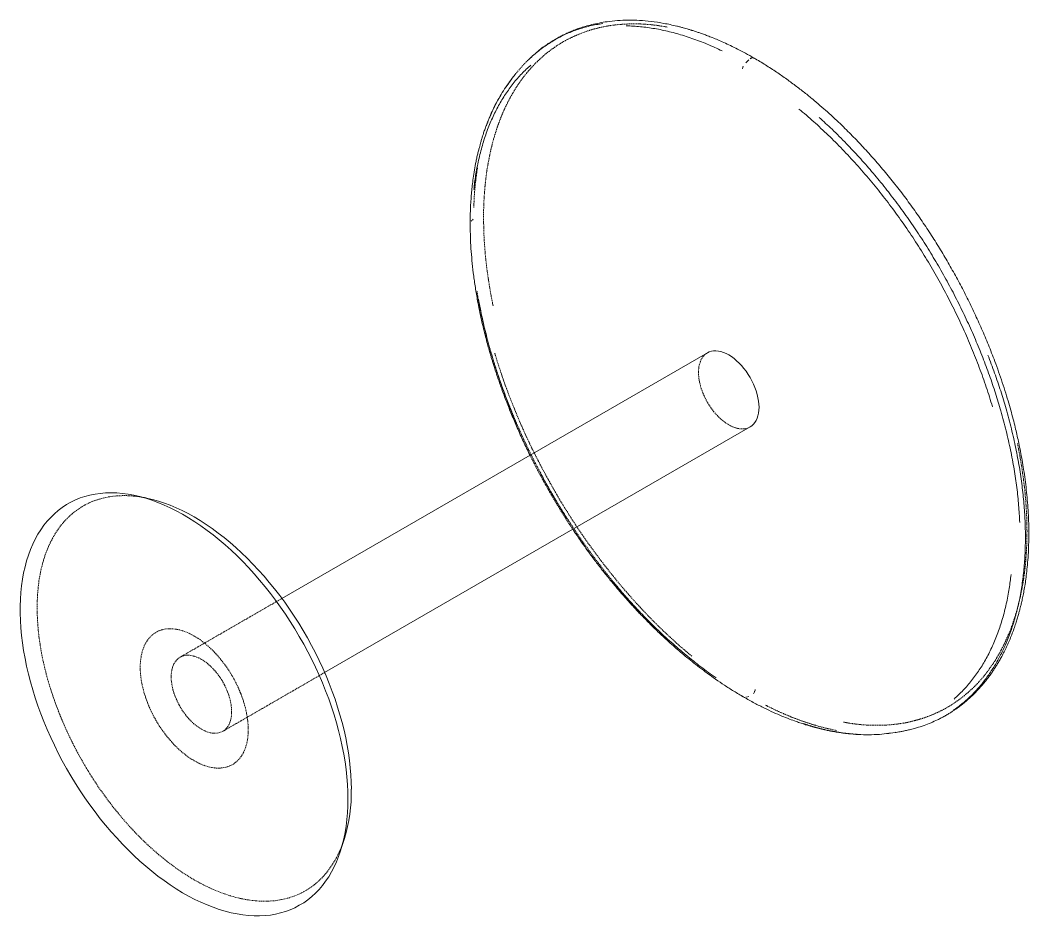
# Model space of a CAD drawing. Header units: millimetres. Extents: x 2373 to 7923, y 1512 to 7166.
# Drawn here: x 6835 to 7923, y 6200 to 7166 of the extents above; entities that cross this region are included whole.
import ezdxf

# ---------------------------------------------------------------- set-up
doc = ezdxf.new("R2010")
doc.units = ezdxf.units.MM
doc.linetypes.add('HIDDEN', pattern=[1.905, 1.27, -0.635])

msp = doc.modelspace()

# ---------------------------------------------------------------- linework, layer by layer
at = {"color": 8, "linetype": 'Continuous', "lineweight": 15}
msp.add_line((7620.7, 7123.7), (7617.5, 7120.6), dxfattribs=at)
at = {"color": 7, "linetype": 'Continuous', "lineweight": 15}
for p, q in [((7368.5, 7107.9), (7365.4, 7103.8)), ((7368.6, 7107.8), (7369, 7108.5)), ((7365.4, 7103.8), (7365.3, 7103.7)), ((7575.8, 6807.6), (7116.9, 6542.6)), ((7163, 6462.7), (7622, 6727.6)), ((6972.4, 6650.6), (6959.2, 6653.5)), ((7773.3, 6397.2), (7778.4, 6397.9)), ((7773.2, 6397.3), (7771.6, 6397.1)), ((7771.6, 6397), (7773.3, 6397.2)), ((7180.2, 6270.7), (7184.3, 6283.5))]:
    msp.add_line(p, q, dxfattribs=at)
at = {"color": 7, "linetype": 'HIDDEN', "lineweight": 0}
for p, q in [((7365, 7103.2), (7358.7, 7094.5)), ((7323.2, 6951.8), (7321.2, 6949.5)), ((7116.9, 6542.6), (7007, 6479.2)), ((7053.2, 6399.3), (7163, 6462.7)), ((7616.7, 6436), (7615.7, 6435.9)), ((7617.6, 6436.1), (7620.6, 6436.7)), ((7778.3, 6398.1), (7778.5, 6398.1)), ((7778.5, 6398.1), (7779.2, 6398.2)), ((7771.4, 6397.1), (7769.4, 6396.8))]:
    msp.add_line(p, q, dxfattribs=at)
at = {"color": 7, "linetype": 'HIDDEN', "lineweight": 0, "flags": 128}
for points in [[(7575.8, 6807.6), (7575.8, 6807.6), (7573.9, 6806.3), (7572.2, 6804.7), (7570.7, 6802.8), (7569.3, 6800.6), (7568.3, 6798.2), (7567.4, 6795.6), (7566.8, 6792.7), (7566.4, 6789.7), (7566.3, 6786.4)], [(7566.3, 6786.4), (7566.4, 6783.1), (7566.8, 6779.6), (7567.4, 6776.1), (7568.3, 6772.4), (7569.3, 6768.8), (7570.7, 6765.1), (7572.2, 6761.4), (7573.9, 6757.8), (7575.8, 6754.3), (7577.9, 6750.9), (7580.2, 6747.5), (7582.6, 6744.4), (7585.1, 6741.4), (7587.8, 6738.6), (7590.5, 6736.1), (7593.3, 6733.8), (7596.1, 6731.7), (7598.9, 6729.9), (7601.8, 6728.4), (7604.6, 6727.2), (7607.4, 6726.3), (7610.1, 6725.8), (7612.7, 6725.5), (7615.2, 6725.6), (7617.6, 6725.9), (7619.9, 6726.6), (7622, 6727.6)], [(6972.4, 6650.6), (6971.2, 6650.9), (6965.1, 6652), (6959, 6652.9), (6953, 6653.4), (6947.1, 6653.6), (6941.4, 6653.4), (6935.7, 6653), (6930.2, 6652.2), (6924.8, 6651.1), (6919.6, 6649.7), (6914.5, 6648), (6909.6, 6646), (6904.8, 6643.6), (6900.2, 6641), (6895.8, 6638), (6891.6, 6634.8), (6887.6, 6631.2), (6883.7, 6627.4), (6880.1, 6623.3), (6876.7, 6618.9), (6873.5, 6614.2), (6870.5, 6609.3), (6867.7, 6604.1), (6865.1, 6598.7), (6862.8, 6593), (6860.8, 6587.1), (6858.9, 6581), (6857.3, 6574.6), (6856, 6568.1), (6854.8, 6561.3), (6854, 6554.4), (6853.4, 6547.3), (6853, 6540), (6852.9, 6532.6), (6853, 6525), (6853.4, 6517.3), (6854, 6509.5), (6854.8, 6501.6), (6856, 6493.6), (6857.3, 6485.4), (6858.9, 6477.2), (6860.8, 6469), (6862.8, 6460.7), (6865.1, 6452.3), (6867.7, 6444), (6870.5, 6435.6), (6873.5, 6427.2), (6876.7, 6418.8), (6880.1, 6410.5), (6883.7, 6402.2), (6887.6, 6393.9), (6891.6, 6385.7), (6895.8, 6377.6), (6900.2, 6369.5), (6904.8, 6361.6), (6909.6, 6353.7), (6914.5, 6346), (6919.6, 6338.4), (6924.8, 6331), (6930.2, 6323.7), (6935.7, 6316.5), (6941.4, 6309.6), (6947.1, 6302.8), (6953, 6296.2), (6959, 6289.8), (6965.1, 6283.6), (6971.2, 6277.7), (6977.4, 6272), (6983.7, 6266.5), (6990.1, 6261.3), (6996.5, 6256.3), (7002.9, 6251.6), (7009.4, 6247.1), (7015.9, 6242.9), (7022.3, 6239), (7028.8, 6235.4), (7035.3, 6232.1), (7041.8, 6229.1), (7048.2, 6226.4), (7054.6, 6224), (7061, 6221.9), (7067.3, 6220.1), (7073.5, 6218.6), (7079.6, 6217.5), (7085.7, 6216.7), (7091.7, 6216.1), (7097.6, 6216), (7103.3, 6216.1), (7109, 6216.5), (7114.5, 6217.3), (7119.9, 6218.4), (7125.1, 6219.8), (7130.2, 6221.5), (7135.1, 6223.5), (7139.9, 6225.9), (7144.5, 6228.5), (7148.9, 6231.5), (7153.1, 6234.8), (7157.1, 6238.3), (7161, 6242.1), (7164.6, 6246.2), (7168, 6250.6), (7171.2, 6255.3), (7174.2, 6260.2), (7177, 6265.4), (7179.5, 6270.8), (7181.9, 6276.5), (7183.9, 6282.4), (7184.3, 6283.5)], [(7022.3, 6367.5), (7026.2, 6365.4), (7030, 6363.6), (7033.7, 6362.2), (7037.4, 6361.1), (7041.1, 6360.2), (7044.7, 6359.7), (7048.1, 6359.5), (7051.5, 6359.7), (7054.7, 6360.1), (7057.8, 6360.9), (7060.8, 6362), (7063.6, 6363.4), (7066.2, 6365.1), (7068.6, 6367.1), (7070.8, 6369.4), (7072.8, 6372), (7074.6, 6374.8), (7076.2, 6377.9), (7077.5, 6381.3), (7078.6, 6384.8), (7079.5, 6388.6), (7080.1, 6392.6), (7080.5, 6396.8), (7080.6, 6401.1), (7080.5, 6405.6), (7080.1, 6410.2), (7079.5, 6414.9), (7078.6, 6419.7), (7077.5, 6424.5), (7076.2, 6429.4), (7074.6, 6434.4), (7072.8, 6439.3), (7070.8, 6444.2), (7068.6, 6449), (7066.2, 6453.8), (7063.6, 6458.6), (7060.8, 6463.2), (7057.8, 6467.7), (7054.7, 6472), (7051.5, 6476.2), (7048.1, 6480.2), (7044.7, 6484.1), (7041.1, 6487.7), (7037.4, 6491.1), (7033.7, 6494.2), (7030, 6497.1), (7026.2, 6499.7), (7022.3, 6502.1), (7018.5, 6504.1), (7014.7, 6505.9), (7011, 6507.3), (7007.3, 6508.5), (7003.6, 6509.3), (7000, 6509.8), (6996.6, 6510), (6993.2, 6509.9), (6990, 6509.4), (6986.9, 6508.6), (6983.9, 6507.5), (6981.1, 6506.1), (6978.5, 6504.4), (6976.1, 6502.4), (6973.9, 6500.1), (6971.9, 6497.5), (6970.1, 6494.7), (6968.5, 6491.6), (6967.2, 6488.2), (6966.1, 6484.7), (6965.2, 6480.9), (6964.6, 6476.9), (6964.2, 6472.7), (6964.1, 6468.4), (6964.2, 6463.9), (6964.6, 6459.3), (6965.2, 6454.6), (6966.1, 6449.8), (6967.2, 6445), (6968.5, 6440.1), (6970.1, 6435.2), (6971.9, 6430.2), (6973.9, 6425.3), (6976.1, 6420.5), (6978.5, 6415.7), (6981.1, 6411), (6983.9, 6406.3), (6986.9, 6401.9), (6990, 6397.5), (6993.2, 6393.3), (6996.6, 6389.3), (7000, 6385.5), (7003.6, 6381.9), (7007.3, 6378.5), (7011, 6375.3), (7014.7, 6372.4), (7018.5, 6369.8), (7022.3, 6367.5)], [(7062.7, 6420.4), (7062.6, 6423.8), (7062.2, 6427.2), (7061.6, 6430.8), (7060.8, 6434.4), (7059.7, 6438.1), (7058.4, 6441.8), (7056.8, 6445.4), (7055.1, 6449), (7053.2, 6452.6), (7051.1, 6456), (7048.8, 6459.3), (7046.4, 6462.5), (7043.9, 6465.4), (7041.3, 6468.2), (7038.6, 6470.8), (7035.8, 6473.1), (7033, 6475.1), (7030.1, 6476.9), (7027.3, 6478.4), (7024.4, 6479.6), (7021.7, 6480.5), (7019, 6481.1), (7016.3, 6481.4), (7013.8, 6481.3), (7011.4, 6480.9), (7009.1, 6480.2), (7007, 6479.2), (7005.1, 6477.9), (7003.4, 6476.3), (7001.9, 6474.4), (7000.5, 6472.2), (6999.4, 6469.8), (6998.6, 6467.2), (6998, 6464.3), (6997.6, 6461.3), (6997.5, 6458.1), (6997.6, 6454.7), (6998, 6451.3), (6998.6, 6447.7), (6999.4, 6444.1), (7000.5, 6440.4), (7001.9, 6436.7), (7003.4, 6433.1), (7005.1, 6429.5), (7007, 6425.9), (7009.1, 6422.5), (7011.4, 6419.2), (7013.8, 6416), (7016.3, 6413.1), (7019, 6410.3), (7021.7, 6407.7), (7024.4, 6405.4), (7027.3, 6403.3), (7030.1, 6401.6), (7033, 6400.1), (7035.8, 6398.9), (7038.6, 6398), (7041.3, 6397.4), (7043.9, 6397.1), (7046.4, 6397.2), (7048.8, 6397.6), (7051.1, 6398.3), (7053.2, 6399.3), (7055.1, 6400.6), (7056.8, 6402.2), (7058.4, 6404.1), (7059.7, 6406.2), (7060.8, 6408.7), (7061.6, 6411.3), (7062.2, 6414.1), (7062.6, 6417.2), (7062.7, 6420.4)]]:
    msp.add_lwpolyline(points, dxfattribs=at)
at = {"color": 7, "linetype": 'Continuous', "lineweight": 15, "flags": 128}
for points in [[(7622, 6727.6), (7622, 6727.6), (7623.9, 6729), (7625.7, 6730.6), (7627.2, 6732.5), (7628.5, 6734.6), (7629.6, 6737), (7630.4, 6739.7), (7631.1, 6742.5), (7631.4, 6745.6), (7631.6, 6748.8), (7631.4, 6752.1), (7631.1, 6755.6), (7630.4, 6759.2), (7629.6, 6762.8), (7628.5, 6766.5), (7627.2, 6770.1), (7625.7, 6773.8), (7623.9, 6777.4), (7622, 6780.9), (7619.9, 6784.4), (7617.6, 6787.7), (7615.2, 6790.8), (7612.7, 6793.8), (7610.1, 6796.6), (7607.4, 6799.1), (7604.6, 6801.4), (7601.8, 6803.5), (7598.9, 6805.3), (7596.1, 6806.8), (7593.3, 6808), (7590.5, 6808.9), (7587.8, 6809.5), (7585.1, 6809.7), (7582.6, 6809.7), (7580.2, 6809.3), (7577.9, 6808.6), (7575.8, 6807.6)], [(7188.1, 6326.3), (7188, 6334.1), (7187.6, 6342), (7187, 6350), (7186.1, 6358.1), (7185, 6366.3), (7183.6, 6374.6), (7182, 6383), (7180.1, 6391.5), (7178.1, 6400), (7175.7, 6408.5), (7173.2, 6417.1), (7170.4, 6425.6), (7167.4, 6434.2), (7164.1, 6442.8), (7160.7, 6451.4), (7157, 6459.9), (7153.2, 6468.4), (7149.1, 6476.8), (7144.8, 6485.1), (7140.4, 6493.4), (7135.7, 6501.6), (7130.9, 6509.7), (7125.9, 6517.6), (7120.8, 6525.5), (7115.5, 6533.2), (7110.1, 6540.7), (7104.5, 6548.1), (7098.7, 6555.3), (7092.9, 6562.4), (7087, 6569.2), (7080.9, 6575.9), (7074.7, 6582.3), (7068.5, 6588.6), (7062.1, 6594.6), (7055.7, 6600.3), (7049.3, 6605.9), (7042.7, 6611.1), (7036.2, 6616.1), (7029.6, 6620.9), (7023, 6625.4), (7016.3, 6629.6), (7009.7, 6633.5), (7003, 6637.1), (6996.4, 6640.4), (6989.8, 6643.4), (6983.2, 6646.2), (6976.6, 6648.6), (6970.1, 6650.7), (6963.7, 6652.5), (6957.3, 6653.9), (6951, 6655.1), (6944.8, 6655.9), (6938.7, 6656.4), (6932.7, 6656.6), (6926.8, 6656.5), (6921, 6656), (6915.4, 6655.2), (6909.9, 6654.1), (6904.5, 6652.7), (6899.3, 6651), (6894.2, 6648.9), (6889.3, 6646.5), (6884.6, 6643.9), (6880, 6640.9), (6875.7, 6637.6), (6871.5, 6634), (6867.5, 6630.1), (6863.8, 6626), (6860.2, 6621.6), (6856.9, 6616.8), (6853.7, 6611.9), (6850.8, 6606.6), (6848.2, 6601.1), (6845.7, 6595.4), (6843.5, 6589.4), (6841.5, 6583.2), (6839.8, 6576.8), (6838.3, 6570.2), (6837.1, 6563.4), (6836.1, 6556.4), (6835.3, 6549.2), (6834.8, 6541.8), (6834.6, 6534.3), (6834.6, 6526.6), (6834.8, 6518.8), (6835.3, 6510.8), (6836.1, 6502.8), (6837.1, 6494.6), (6838.3, 6486.3), (6839.8, 6478), (6841.5, 6469.6), (6843.5, 6461.1), (6845.7, 6452.6), (6848.2, 6444), (6850.8, 6435.4), (6853.7, 6426.9), (6856.9, 6418.3), (6860.2, 6409.7), (6863.8, 6401.2), (6867.5, 6392.7), (6871.5, 6384.2), (6875.7, 6375.8), (6880, 6367.5), (6884.6, 6359.3), (6889.3, 6351.1), (6894.2, 6343.1), (6899.3, 6335.2), (6904.5, 6327.4), (6909.9, 6319.8), (6915.4, 6312.3), (6921, 6305), (6926.8, 6297.9), (6932.7, 6291), (6938.7, 6284.2), (6944.8, 6277.6), (6951, 6271.3), (6957.3, 6265.2), (6963.7, 6259.3), (6970.1, 6253.7), (6976.6, 6248.3), (6983.2, 6243.1), (6989.8, 6238.2), (6996.4, 6233.6), (7003, 6229.3), (7009.7, 6225.2), (7016.3, 6221.5), (7023, 6218), (7029.6, 6214.8), (7036.2, 6211.9), (7042.7, 6209.4), (7049.3, 6207.1), (7055.7, 6205.2), (7062.1, 6203.5), (7068.5, 6202.2), (7074.7, 6201.2), (7080.9, 6200.6), (7087, 6200.2), (7092.9, 6200.2), (7098.7, 6200.5), (7104.5, 6201.1), (7110.1, 6202.1), (7115.5, 6203.3), (7120.8, 6204.9), (7125.9, 6206.8), (7130.9, 6209), (7135.7, 6211.6), (7140.4, 6214.4), (7144.8, 6217.5), (7149.1, 6221), (7153.2, 6224.7), (7157, 6228.7), (7160.7, 6233), (7164.1, 6237.6), (7167.4, 6242.4), (7170.4, 6247.5), (7173.2, 6252.9), (7175.7, 6258.5), (7178.1, 6264.3), (7180.1, 6270.4), (7182, 6276.7), (7183.6, 6283.2), (7185, 6290), (7186.1, 6296.9), (7187, 6304), (7187.6, 6311.3), (7188, 6318.7), (7188.1, 6326.3)], [(7191.8, 6336.9), (7191.7, 6344.5), (7191.3, 6352.2), (7190.7, 6360), (7189.9, 6367.9), (7188.7, 6376), (7187.4, 6384.1), (7185.8, 6392.3), (7183.9, 6400.5), (7181.9, 6408.8), (7179.5, 6417.2), (7177, 6425.5), (7174.2, 6433.9), (7171.2, 6442.3), (7168, 6450.7), (7164.6, 6459), (7161, 6467.3), (7157.1, 6475.6), (7153.1, 6483.8), (7148.9, 6491.9), (7144.5, 6500), (7139.9, 6507.9), (7135.1, 6515.8), (7130.2, 6523.5), (7125.1, 6531.1), (7119.9, 6538.6), (7114.5, 6545.9), (7109, 6553), (7103.3, 6560), (7097.6, 6566.7), (7091.7, 6573.3), (7085.7, 6579.7), (7079.6, 6585.9), (7073.5, 6591.8), (7067.3, 6597.6), (7061, 6603), (7054.6, 6608.3), (7048.2, 6613.2), (7041.8, 6618), (7035.3, 6622.4), (7028.8, 6626.6), (7022.3, 6630.5), (7015.9, 6634.1), (7009.4, 6637.4), (7002.9, 6640.4), (6996.5, 6643.1), (6990.1, 6645.5), (6983.7, 6647.6), (6977.4, 6649.4), (6972.4, 6650.6)]]:
    msp.add_lwpolyline(points, dxfattribs=at)
at = {"color": 7, "linetype": 'Continuous', "lineweight": 15}
msp.add_arc((7014.5, 6334.7), 177.3, 343.2179, 0.7007, dxfattribs=at)
at = {"color": 7, "linetype": 'HIDDEN', "lineweight": 0}
for points, knots in [([(7532.4, 7159), (7528.7, 7159.7), (7520.9, 7161.1), (7509.9, 7162.1), (7499.3, 7162.6), (7488.9, 7162.4), (7478.4, 7161.7), (7467.6, 7160.2), (7457.3, 7158), (7447.4, 7155.2), (7438.1, 7151.8), (7429, 7147.8), (7421.9, 7144.1), (7415.2, 7140.1), (7409.3, 7136.1), (7402.9, 7131.3), (7397.4, 7126.6), (7392.3, 7121.8), (7387.1, 7116.6), (7382.6, 7111.5), (7378.8, 7106.8), (7375.7, 7102.7), (7372.8, 7098.6), (7369.9, 7094.3), (7367.3, 7090.1), (7365, 7086.2), (7362.9, 7082.4), (7360.9, 7078.6), (7358.9, 7074.6), (7356.8, 7070.2), (7354.6, 7065.2), (7352.4, 7059.7), (7350.2, 7053.8), (7348.3, 7048.2), (7346.3, 7042), (7344.4, 7035.3), (7342.6, 7027.9), (7340.9, 7020.3), (7339.4, 7012.7), (7338, 7004.4), (7336.8, 6995.5), (7335.8, 6985.5), (7335, 6975.2), (7334.5, 6964.4), (7334.4, 6951.3), (7334.7, 6935.6), (7335.9, 6917.2), (7337.9, 6898.1), (7340.8, 6878.4), (7343.4, 6865.1), (7344.7, 6858.4)], [0, 0, 0, 0, 0.026962, 0.055671, 0.081002, 0.106689, 0.134635, 0.162963, 0.193116, 0.219657, 0.246442, 0.274491, 0.301953, 0.313275, 0.339372, 0.360819, 0.380234, 0.398226, 0.4186, 0.439759, 0.453178, 0.466595, 0.479925, 0.493067, 0.506209, 0.517926, 0.528225, 0.538525, 0.550135, 0.561986, 0.573833, 0.590127, 0.604678, 0.618367, 0.632105, 0.649299, 0.666185, 0.683704, 0.701218, 0.716587, 0.73801, 0.758116, 0.779608, 0.801449, 0.823385, 0.857588, 0.892229, 0.928079, 0.964015, 1, 1, 1, 1]), ([(7389.2, 7129.6), (7387.2, 7127.8), (7382.5, 7123.7), (7375.8, 7116.7), (7371.2, 7111.1), (7369, 7108.5)], [0, 0, 0, 0, 0.279319, 0.658673, 1, 1, 1, 1]), ([(7626.4, 7125.4), (7626.4, 7125.4), (7626.7, 7125.3), (7626.9, 7125), (7627.1, 7124.6)], [0, 0, 0, 0, 0.008969, 1, 1, 1, 1]), ([(7352.6, 7084.7), (7351.7, 7083.3), (7348.3, 7077.7), (7343.1, 7067.1), (7339.3, 7057.3), (7337.4, 7052.4)], [0, 0, 0, 0, 0.141789, 0.570894, 1, 1, 1, 1]), ([(7324, 6964.3), (7324, 6966.6), (7324.2, 6975.3), (7325.4, 6989.8), (7327, 7001.6), (7327.9, 7007.5)], [0, 0, 0, 0, 0.156756, 0.578378, 1, 1, 1, 1]), ([(7327.3, 6873.9), (7327.6, 6872.1), (7328.9, 6863.5), (7332.2, 6847.7), (7337.2, 6826.5), (7343.1, 6805.1), (7349.9, 6783.7), (7357.6, 6762.2), (7366, 6740.8), (7375.2, 6719.5), (7385.2, 6698.4), (7396, 6677.5), (7407.4, 6657), (7419.5, 6636.8), (7432.2, 6617.1), (7445.4, 6597.9), (7459.3, 6579.3), (7473.6, 6561.3), (7488.3, 6543.9), (7498.5, 6532.9), (7503.6, 6527.4)], [0, 0, 0, 0, 0.014785, 0.072739, 0.130693, 0.188646, 0.2466, 0.304554, 0.362508, 0.420462, 0.478416, 0.536369, 0.594323, 0.652277, 0.710231, 0.768185, 0.826139, 0.884092, 0.942046, 1, 1, 1, 1]), ([(7559.2, 6480.3), (7557.8, 6481.4), (7551, 6486.9), (7538.9, 6497.7), (7522.9, 6512.7), (7507.3, 6528.6), (7492.1, 6545.3), (7477.3, 6562.7), (7462.9, 6580.8), (7449, 6599.6), (7435.6, 6618.9), (7422.9, 6638.7), (7410.7, 6658.9), (7399.3, 6679.6), (7388.5, 6700.5), (7378.4, 6721.7), (7369.2, 6743.1), (7360.7, 6764.6), (7353, 6786.2), (7348.5, 6800.6), (7346.3, 6807.7)], [0, 0, 0, 0, 0.014785, 0.072739, 0.130693, 0.188646, 0.2466, 0.304554, 0.362508, 0.420462, 0.478416, 0.536369, 0.594323, 0.652277, 0.710231, 0.768185, 0.826139, 0.884092, 0.942046, 1, 1, 1, 1]), ([(7722.6, 6409.1), (7724.6, 6408.8), (7728.8, 6408), (7735.6, 6407.1), (7742.9, 6406.3), (7750.3, 6405.9), (7757.4, 6405.7), (7764.6, 6405.8), (7772.3, 6406.2), (7780, 6407), (7786.8, 6408), (7792.5, 6409.1), (7797.1, 6410.2), (7801.5, 6411.3), (7805.8, 6412.6), (7810.1, 6413.9), (7815.4, 6415.9), (7821.5, 6418.4), (7828.3, 6421.6), (7833.8, 6424.6), (7839.9, 6428.2), (7845.8, 6432.2), (7852.3, 6437.1), (7857.6, 6441.6), (7862.8, 6446.4), (7867.9, 6451.6), (7872.8, 6457.2), (7877.3, 6462.8), (7881.3, 6468.3), (7885.1, 6474), (7888.6, 6479.5), (7891.7, 6485), (7894.5, 6490.3), (7897.1, 6495.7), (7900.3, 6502.7), (7903.5, 6510.7), (7906.8, 6520), (7909.7, 6529.5), (7912.4, 6539.9), (7914.8, 6551.1), (7916.7, 6561.6), (7918, 6571), (7918.9, 6579.4), (7919.6, 6587.8), (7920.2, 6596.6), (7920.5, 6605.7), (7920.7, 6617.6), (7920.3, 6632.2), (7919.2, 6649.9), (7917.2, 6669), (7914.3, 6689.1), (7911.6, 6703.2), (7910.3, 6709.9)], [0, 0, 0, 0, 0.014054, 0.030359, 0.049479, 0.06802, 0.084783, 0.10321, 0.123296, 0.14385, 0.164558, 0.177402, 0.190246, 0.202796, 0.214712, 0.226624, 0.23965, 0.261086, 0.281709, 0.301973, 0.313294, 0.340548, 0.361292, 0.380251, 0.398242, 0.418617, 0.439778, 0.457749, 0.475717, 0.493318, 0.51092, 0.525914, 0.5409, 0.555885, 0.570876, 0.596397, 0.618283, 0.64005, 0.665521, 0.691102, 0.715842, 0.734661, 0.751424, 0.768736, 0.786869, 0.805109, 0.823388, 0.857591, 0.889702, 0.924297, 0.964017, 1, 1, 1, 1]), ([(7384.5, 6697.1), (7386.8, 6692.6), (7391.7, 6682.8), (7399.7, 6667.9), (7408.4, 6652.7), (7417.4, 6637.8), (7424.8, 6626), (7429.4, 6619.2), (7430.7, 6617.2)], [0, 0, 0, 0, 0.164384, 0.358443, 0.547872, 0.73286, 0.921544, 1, 1, 1, 1]), ([(7424.3, 6629.1), (7422.5, 6631.7), (7416.6, 6640.8), (7407.1, 6656.8), (7399.7, 6670.4), (7396, 6677.1)], [0, 0, 0, 0, 0.170361, 0.585181, 1, 1, 1, 1]), ([(7627.4, 6444.5), (7627.4, 6444.5), (7627.4, 6444), (7627.1, 6443), (7626.5, 6441.5), (7625.9, 6440.6), (7625.6, 6440.1)], [0, 0, 0, 0, 0.012382, 0.325194, 0.657313, 1, 1, 1, 1]), ([(7638.7, 6427.5), (7643.1, 6425.2), (7652.8, 6420.4), (7667.7, 6414.1), (7683.5, 6408.4), (7699.3, 6403.6), (7709.8, 6401.3), (7715.1, 6400.2)], [0, 0, 0, 0, 0.170225, 0.372561, 0.578448, 0.787675, 1, 1, 1, 1]), ([(7738.3, 6396), (7734.2, 6396.3), (7725, 6396.9), (7710.4, 6399.3), (7694.6, 6402.8), (7684, 6406.2), (7678.7, 6407.8)], [0, 0, 0, 0, 0.213363, 0.479185, 0.741507, 1, 1, 1, 1])]:
    msp.add_open_spline(points, degree=3, knots=knots, dxfattribs=at)
at = {"color": 8, "linetype": 'Continuous', "lineweight": 15}
for points, knots in [([(7383.4, 7124.2), (7385.1, 7125.9), (7390.2, 7130.8), (7399.3, 7137.8), (7410.7, 7145.2), (7422.9, 7151.5), (7435.6, 7156.5), (7449, 7160.5), (7458.3, 7162.1), (7462.9, 7162.9)], [0, 0, 0, 0, 0.078905, 0.23242, 0.385936, 0.539452, 0.692968, 0.846484, 1, 1, 1, 1]), ([(7591.7, 7133.3), (7589.1, 7134.6), (7580.9, 7138.6), (7567.3, 7144), (7551, 7149.8), (7534.9, 7154.3), (7519.1, 7157.5), (7503.5, 7159.7), (7493.5, 7160.2), (7488.4, 7160.4)], [0, 0, 0, 0, 0.074194, 0.228495, 0.382796, 0.537097, 0.691398, 0.845699, 1, 1, 1, 1]), ([(7323.9, 6983.9), (7324.5, 6988.9), (7325.8, 6999.7), (7328.9, 7015.6), (7333, 7031.5), (7337.9, 7046.7), (7343.8, 7061), (7350.5, 7074.4), (7358, 7086.9), (7366.3, 7098.3), (7375.4, 7108.9), (7382.1, 7115), (7385.4, 7118.1)], [0, 0, 0, 0, 0.086538, 0.188034, 0.28953, 0.391026, 0.492521, 0.594017, 0.695513, 0.797009, 0.898504, 1, 1, 1, 1]), ([(7613.8, 7113.9), (7613.8, 7114.3), (7613.9, 7115.2), (7614.4, 7116.2), (7614.6, 7116.9)], [0, 0, 0, 0, 0.3738716, 1, 1, 1, 1]), ([(7622, 7124.8), (7622.1, 7124.9), (7622.5, 7125.2), (7623.4, 7125.7), (7624.1, 7125.8), (7624.5, 7125.9)], [0, 0, 0, 0, 0.102278, 0.5377006, 1, 1, 1, 1]), ([(7674.5, 7070.6), (7675.9, 7069.5), (7682.6, 7064.1), (7694.5, 7053.5), (7710.1, 7038.8), (7725.4, 7023.2), (7740.4, 7006.9), (7755, 6989.8), (7769.1, 6972), (7782.7, 6953.6), (7795.8, 6934.7), (7808.3, 6915.3), (7820.2, 6895.4), (7831.5, 6875.1), (7842, 6854.6), (7851.9, 6833.8), (7861, 6812.8), (7869.3, 6791.7), (7876.9, 6770.5), (7881.2, 6756.5), (7883.4, 6749.4)], [0, 0, 0, 0, 0.014785, 0.072739, 0.130693, 0.188646, 0.2466, 0.304554, 0.362508, 0.420462, 0.478416, 0.536369, 0.594323, 0.652277, 0.710231, 0.768185, 0.826139, 0.884092, 0.942046, 1, 1, 1, 1]), ([(7696.5, 7061.5), (7701.1, 7057.3), (7711.1, 7048.2), (7725.4, 7033.8), (7739.7, 7018.7), (7753.1, 7003.4), (7766.3, 6987.4), (7779.1, 6970.8), (7791.7, 6953.6), (7803.8, 6935.9), (7815.4, 6917.6), (7826.5, 6899), (7837.1, 6880.1), (7847, 6860.9), (7856.3, 6841.6), (7865, 6822.1), (7872.9, 6802.7), (7880.2, 6783.3), (7886.7, 6764), (7892.7, 6744.1), (7898.2, 6723.6), (7903, 6702.6), (7906.8, 6682.2), (7909.7, 6662.3), (7911.8, 6643.2), (7912.4, 6630.8), (7912.8, 6624.7)], [0, 0, 0, 0, 0.038853, 0.084051, 0.12404, 0.164395, 0.205067, 0.246008, 0.287166, 0.328489, 0.369923, 0.411412, 0.452902, 0.494336, 0.535659, 0.576817, 0.617758, 0.65843, 0.698785, 0.738774, 0.783972, 0.828575, 0.872526, 0.915777, 0.958281, 1, 1, 1, 1]), ([(7371.7, 6727.5), (7369.9, 6731.4), (7365.1, 6742.4), (7358, 6760.5), (7350.5, 6781.7), (7343.8, 6802.8), (7338, 6823.9), (7332.9, 6844.8), (7330.3, 6858.5), (7329, 6865.4)], [0, 0, 0, 0, 0.087056, 0.239214, 0.391371, 0.543528, 0.695685, 0.847843, 1, 1, 1, 1]), ([(7841.2, 6422.1), (7841.6, 6422.3), (7845.5, 6424.8), (7852.4, 6430.4), (7861.8, 6439), (7870.5, 6448.5), (7878.5, 6458.8), (7885.7, 6469.9), (7892.3, 6481.7), (7898.4, 6494.7), (7903.9, 6509), (7908.6, 6524.5), (7912.5, 6540.6), (7915.4, 6557.2), (7917.4, 6574.1), (7918.6, 6591.2), (7919, 6608.6), (7918.6, 6626.5), (7917.4, 6645), (7915.4, 6664.3), (7912.5, 6684.2), (7908.6, 6704.8), (7903.9, 6725.8), (7898.4, 6746.4), (7892.3, 6766.5), (7885.8, 6785.8), (7880.8, 6798.7), (7878.4, 6805.2)], [0, 0, 0, 0, 0.004349, 0.045148, 0.085838, 0.126366, 0.16668, 0.206729, 0.246465, 0.285842, 0.330347, 0.374266, 0.417545, 0.460133, 0.501986, 0.543066, 0.58334, 0.623614, 0.664694, 0.706547, 0.749135, 0.792413, 0.836333, 0.880838, 0.920215, 0.959951, 1, 1, 1, 1]), ([(7585.4, 6457), (7583.9, 6458), (7577, 6462.6), (7564.7, 6471.9), (7548.7, 6484.8), (7532.8, 6498.7), (7517.2, 6513.4), (7501.9, 6529), (7486.9, 6545.3), (7477.3, 6556.8), (7472.4, 6562.6)], [0, 0, 0, 0, 0.037058, 0.174621, 0.312184, 0.449747, 0.587311, 0.724874, 0.862437, 1, 1, 1, 1]), ([(7903.4, 6568.3), (7902.8, 6563.3), (7901.5, 6552.5), (7898.4, 6536.7), (7894.3, 6520.7), (7889.4, 6505.5), (7883.5, 6491.2), (7876.8, 6477.8), (7869.3, 6465.4), (7861, 6453.9), (7851.9, 6443.3), (7845.2, 6437.2), (7841.9, 6434.1)], [0, 0, 0, 0, 0.086538, 0.188034, 0.28953, 0.391026, 0.492521, 0.594017, 0.695513, 0.797009, 0.898504, 1, 1, 1, 1]), ([(7614.8, 6436.4), (7614.7, 6436.4), (7614.3, 6436.6), (7614.1, 6437.1), (7613.9, 6437.6)], [0, 0, 0, 0, 0.117999, 1, 1, 1, 1])]:
    msp.add_open_spline(points, degree=3, knots=knots, dxfattribs=at)
at = {"color": 7, "linetype": 'Continuous', "lineweight": 15}
for points, knots in [([(7626.1, 7125.6), (7623.1, 7127.4), (7617.2, 7130.7), (7608.7, 7135.1), (7600.9, 7139), (7593.7, 7142.3), (7587.2, 7145.2), (7581.4, 7147.6), (7576.2, 7149.6), (7571.7, 7151.3), (7567.7, 7152.7), (7564.2, 7153.9), (7561.5, 7154.8), (7559.5, 7155.4), (7558, 7155.9), (7556.6, 7156.3), (7554.9, 7156.8), (7552.5, 7157.5), (7549.7, 7158.3), (7546.4, 7159.2), (7539.4, 7160.9), (7528.8, 7163.2), (7515.5, 7165.2), (7502.7, 7166.3), (7490.6, 7166.6), (7478.9, 7166.1), (7468.4, 7165.1), (7459.2, 7163.5), (7451.4, 7161.8), (7444.3, 7159.9), (7438.8, 7158.2), (7434.8, 7156.7), (7431.9, 7155.7), (7429.3, 7154.6), (7426.8, 7153.5), (7424.3, 7152.4), (7421.3, 7151), (7417.5, 7149.1), (7413.1, 7146.7), (7408.1, 7143.7), (7402.7, 7140.2), (7397.1, 7136.2), (7392.5, 7132.6), (7390, 7130.3), (7389.2, 7129.6)], [0, 0, 0, 0, 0.033929, 0.065445, 0.094545, 0.12123, 0.145496, 0.167344, 0.186771, 0.203777, 0.218362, 0.23205, 0.242582, 0.249955, 0.254463, 0.259383, 0.265632, 0.274704, 0.285624, 0.298391, 0.312801, 0.365868, 0.420135, 0.469581, 0.518843, 0.567308, 0.614972, 0.651695, 0.686404, 0.718415, 0.747725, 0.761997, 0.775498, 0.788223, 0.800171, 0.811767, 0.825056, 0.844807, 0.867736, 0.893845, 0.923132, 0.954853, 0.986301, 1, 1, 1, 1]), ([(7778.3, 6397.9), (7779.2, 6398.1), (7781.1, 6398.3), (7784.1, 6398.9), (7787.7, 6399.6), (7791.9, 6400.5), (7796.6, 6401.6), (7802.5, 6403.3), (7809.5, 6405.5), (7817, 6408.4), (7823.1, 6411.2), (7828, 6413.6), (7831.8, 6415.7), (7835.4, 6417.8), (7838.7, 6419.8), (7841.7, 6421.8), (7844.3, 6423.5), (7846.3, 6425), (7848, 6426.2), (7849.3, 6427.3), (7850.8, 6428.4), (7852.5, 6429.8), (7854.6, 6431.5), (7857.1, 6433.6), (7859.9, 6436.2), (7863, 6439.1), (7866.6, 6442.8), (7870.5, 6447), (7874.3, 6451.5), (7877.7, 6455.8), (7880.8, 6459.9), (7883.5, 6463.7), (7885.8, 6467.3), (7888.1, 6470.9), (7890.4, 6474.7), (7892.8, 6479), (7895.4, 6483.9), (7898, 6489.1), (7900.5, 6494.6), (7903, 6500.4), (7905.3, 6506.5), (7907.5, 6512.5), (7909.3, 6518), (7910.7, 6522.8), (7911.9, 6527.1), (7912.9, 6530.7), (7913.8, 6534.2), (7914.8, 6538.3), (7915.9, 6543.4), (7917.1, 6549.4), (7918.3, 6556.2), (7919.4, 6563.6), (7920.4, 6572.1), (7921.4, 6581.7), (7922.1, 6592.3), (7922.5, 6603.4), (7922.6, 6614.7), (7922.4, 6626.2), (7921.8, 6637.5), (7921, 6648.7), (7919.9, 6659.8), (7918.6, 6670.8), (7917.1, 6681.4), (7915.4, 6691.5), (7913.6, 6701), (7911.9, 6709.7), (7910.1, 6717.7), (7908.3, 6725.7), (7906.2, 6734.1), (7903.7, 6743.4), (7900.9, 6753.5), (7897.6, 6764.2), (7894, 6775.6), (7890.1, 6787), (7885.1, 6800.6), (7879.1, 6816.2), (7871.8, 6833.5), (7864.1, 6850.3), (7856.2, 6866.8), (7847.8, 6882.9), (7839, 6898.9), (7829.8, 6914.7), (7820.2, 6930.3), (7810.1, 6945.8), (7799.5, 6961.2), (7788.4, 6976.4), (7776.8, 6991.3), (7765, 7005.8), (7755, 7017.3), (7747, 7026.2), (7741.1, 7032.6), (7735.1, 7038.8), (7729, 7045.1), (7722.4, 7051.6), (7715.1, 7058.6), (7707.4, 7065.7), (7699.2, 7072.9), (7690.8, 7080.2), (7681.6, 7087.6), (7671.8, 7095.2), (7661.3, 7103), (7650.2, 7110.7), (7638.4, 7118.4), (7630.3, 7123.2), (7626.1, 7125.6)], [0, 0, 0, 0, 0.003275, 0.007538, 0.012794, 0.019045, 0.026293, 0.034526, 0.047703, 0.060299, 0.072314, 0.079244, 0.085964, 0.092476, 0.098776, 0.104493, 0.109281, 0.113248, 0.116394, 0.118788, 0.121409, 0.124828, 0.129043, 0.134056, 0.139865, 0.146471, 0.153728, 0.163301, 0.172173, 0.180345, 0.187816, 0.194717, 0.20089, 0.206635, 0.212985, 0.220028, 0.227763, 0.23619, 0.244279, 0.252918, 0.262056, 0.270662, 0.278323, 0.284927, 0.29062, 0.295403, 0.299275, 0.304742, 0.311365, 0.319103, 0.327581, 0.336729, 0.346547, 0.358338, 0.370948, 0.383772, 0.396545, 0.409265, 0.421934, 0.433832, 0.445683, 0.457482, 0.468711, 0.479051, 0.489046, 0.498042, 0.506038, 0.513688, 0.522316, 0.531957, 0.541977, 0.552898, 0.564593, 0.576234, 0.587672, 0.605812, 0.62342, 0.640498, 0.657325, 0.674151, 0.690977, 0.707804, 0.724664, 0.741744, 0.759071, 0.776645, 0.794467, 0.812212, 0.829587, 0.838137, 0.846594, 0.854959, 0.863247, 0.872187, 0.882179, 0.893222, 0.903747, 0.915078, 0.927215, 0.940158, 0.953907, 0.968464, 0.983828, 1, 1, 1, 1]), ([(7365.4, 7103.8), (7363.5, 7101.3), (7359.8, 7096.4), (7354.6, 7088.5), (7349.9, 7080.5), (7345.7, 7072.3), (7341.8, 7064), (7338.8, 7056.7), (7336.5, 7050.7), (7334.9, 7046.2), (7333.6, 7042.3), (7332.7, 7039.2), (7332, 7036.8), (7331.5, 7035.1), (7331, 7033.5), (7330.5, 7031.6), (7329.8, 7028.9), (7328.9, 7025.4), (7327.8, 7021.2), (7326.8, 7016.5), (7325.6, 7010.3), (7324.2, 7002.8), (7323, 6994.3), (7322, 6986.4), (7321.3, 6979), (7320.7, 6971.2), (7320.2, 6962.4), (7320, 6952.5), (7320, 6941.4), (7320.3, 6929.5), (7321, 6917), (7322.2, 6903.9), (7323.7, 6890.3), (7325.8, 6876.2), (7328.1, 6863), (7330.4, 6851.1), (7332.6, 6840.9), (7334.9, 6831.6), (7337, 6823.2), (7339, 6815.8), (7340.7, 6809.6), (7342.1, 6804.7), (7343.3, 6800.7), (7344.5, 6796.9), (7345.9, 6792.6), (7347.5, 6787.5), (7350.2, 6779.4), (7354, 6768.5), (7359.1, 6754.8), (7364.7, 6740.8), (7370.8, 6726.5), (7377.3, 6712), (7382, 6702.2), (7384.4, 6697.3), (7384.5, 6697.1)], [0, 0, 0, 0, 0.028955, 0.0574, 0.085336, 0.112765, 0.139688, 0.165946, 0.18146, 0.194975, 0.206492, 0.216012, 0.22209, 0.226935, 0.230848, 0.235627, 0.243553, 0.253433, 0.265268, 0.278479, 0.291405, 0.315662, 0.338419, 0.35747, 0.375612, 0.394705, 0.415085, 0.439805, 0.466186, 0.494181, 0.523128, 0.552809, 0.583224, 0.614373, 0.646255, 0.670193, 0.692336, 0.712412, 0.73042, 0.74636, 0.760234, 0.769733, 0.778078, 0.785597, 0.794553, 0.805379, 0.818076, 0.846248, 0.875398, 0.90538, 0.936194, 0.967747, 0.998984, 1, 1, 1, 1]), ([(7430.7, 6617.2), (7432.7, 6614.2), (7438.2, 6605.9), (7446.5, 6594.3), (7455.4, 6582.3), (7463.5, 6571.9), (7471.6, 6561.8), (7479.4, 6552.5), (7486.1, 6544.8), (7491.7, 6538.5), (7496.3, 6533.4), (7500.4, 6529), (7504, 6525.2), (7507.2, 6522), (7510.2, 6518.9), (7513.4, 6515.6), (7517.1, 6511.9), (7521.5, 6507.7), (7526.6, 6502.9), (7532.6, 6497.3), (7538.9, 6491.6), (7545.5, 6485.9), (7552.2, 6480.2), (7559.5, 6474.3), (7567.4, 6468.1), (7575.9, 6461.8), (7584.9, 6455.3), (7594.4, 6448.9), (7604.5, 6442.4), (7611.5, 6438.3), (7615, 6436.2)], [0, 0, 0, 0, 0.038925, 0.1063198, 0.1531008, 0.20108, 0.2495396, 0.2941486, 0.3341807, 0.3624234, 0.3878397, 0.4104245, 0.4300388, 0.4467639, 0.4614478, 0.4787373, 0.4986325, 0.5212064, 0.5479117, 0.5793179, 0.6154262, 0.6470247, 0.6815152, 0.7188984, 0.7591754, 0.8023474, 0.8475676, 0.8955824, 0.9463928, 1, 1, 1, 1]), ([(7615, 6436.2), (7618.9, 6434), (7626.3, 6429.8), (7637.1, 6424.4), (7646.9, 6419.7), (7655.9, 6415.8), (7664, 6412.6), (7670.9, 6410), (7676.8, 6408), (7681.5, 6406.5), (7685.7, 6405.2), (7689, 6404.3), (7691.5, 6403.6), (7693.3, 6403.1), (7694.9, 6402.7), (7696.8, 6402.2), (7699.2, 6401.6), (7702.5, 6400.9), (7706.4, 6400), (7711.1, 6399.1), (7716.3, 6398.2), (7722, 6397.4), (7729.6, 6396.5), (7738.9, 6395.7), (7750.1, 6395.5), (7761.1, 6395.8), (7768.2, 6396.7), (7771.6, 6397)], [0, 0, 0, 0, 0.070709, 0.136258, 0.196644, 0.251861, 0.301905, 0.346774, 0.380462, 0.410445, 0.436367, 0.458154, 0.472372, 0.484038, 0.493159, 0.502646, 0.518935, 0.539708, 0.564968, 0.594714, 0.628947, 0.666774, 0.705868, 0.77704, 0.851734, 0.929957, 1, 1, 1, 1])]:
    msp.add_open_spline(points, degree=3, knots=knots, dxfattribs=at)

doc.saveas('drawing.dxf')
